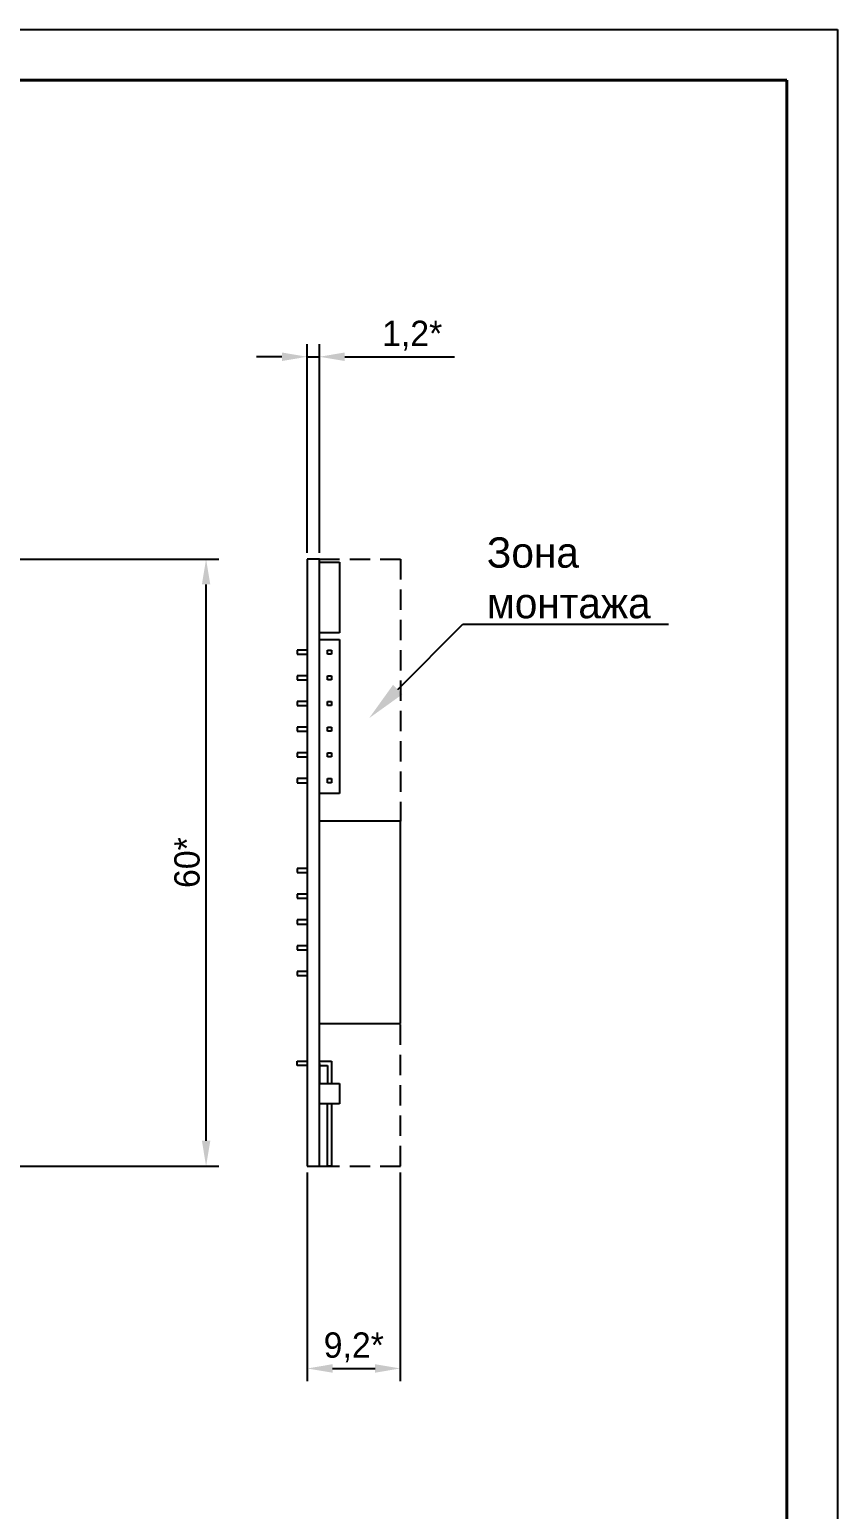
# Model space of a CAD drawing. Header units: millimetres. Extents: x 256 to 1953, y -623 to 369.
# Drawn here: x 1121.6 to 1201.4, y 192.2 to 338.5 of the extents above; entities that cross this region are included whole.
import ezdxf
from ezdxf import colors
from ezdxf.entities.mleader import LeaderData, LeaderLine
from ezdxf.math import Vec2, Vec3

# ---------------------------------------------------------------- set-up
doc = ezdxf.new("R2010")
doc.units = ezdxf.units.MM
doc.linetypes.add('JIS_02_2.0', pattern=[3, 2, -1])
doc.layers.add('KONTUR', color=7, linetype='Continuous')
doc.layers.add('Основная', color=7, linetype='Continuous', lineweight=40)
doc.dimstyles.new('ISO-25', dxfattribs={"dimtxt": 2.5, "dimasz": 2.5, "dimexe": 1.25, "dimexo": 0.625, "dimtad": 1, "dimtxsty": 'Standard', "dimcen": 2.5, "dimadec": 0, "dimazin": 0, "dimtfac": 1, "dimtmove": 0, "dimatfit": 3, "dimfxl": 1, "dimarcsym": 0})

# ---------------------------------------------------------------- blocks, each defined once
blk = doc.blocks.new('*D2')
at = {"color": 0, "lineweight": -2, "transparency": 16777216}
for p, q in [((1119.64, 286.12), (1140.26, 286.12)), ((1139.01, 228.62), (1139.01, 283.62)), ((1119.64, 226.12), (1140.26, 226.12))]:
    blk.add_line(p, q, dxfattribs=at)
at = {"color": 0, "transparency": 16777216}
for points in [[(1138.6, 283.62), (1139.43, 283.62), (1139.01, 286.12)], [(1138.6, 228.62), (1139.43, 228.62), (1139.01, 226.12)]]:
    blk.add_solid(points, dxfattribs=at)
at = {"layer": 'Defpoints', "color": 0, "transparency": 16777216}
for p in [(1119.01, 286.12), (1139.01, 286.12), (1119.01, 226.12)]:
    blk.add_point(p, dxfattribs=at)
at = {"color": 0, "transparency": 16777216, "insert": (1137.14, 256.12), "char_height": 2.5, "attachment_point": 5, "rotation": 90}
blk.add_mtext('60*', dxfattribs=at)
blk = doc.blocks.new('*D6')
at = {"color": 0, "lineweight": -2, "transparency": 16777216}
for p, q in [((1149.01, 286.74), (1149.01, 307.37)), ((1150.21, 286.74), (1150.21, 307.37)), ((1146.51, 306.12), (1144.01, 306.12)), ((1149.01, 306.12), (1150.21, 306.12)), ((1152.71, 306.12), (1163.55, 306.12))]:
    blk.add_line(p, q, dxfattribs=at)
at = {"color": 0, "transparency": 16777216}
for points in [[(1146.51, 306.54), (1146.51, 305.7), (1149.01, 306.12)], [(1152.71, 306.54), (1152.71, 305.7), (1150.21, 306.12)]]:
    blk.add_solid(points, dxfattribs=at)
at = {"layer": 'Defpoints', "color": 0, "transparency": 16777216}
for p in [(1150.21, 306.12), (1149.01, 286.12), (1150.21, 286.12)]:
    blk.add_point(p, dxfattribs=at)
at = {"color": 0, "transparency": 16777216, "insert": (1159.38, 308.2), "char_height": 2.5, "attachment_point": 5}
blk.add_mtext('1,2*', dxfattribs=at)
blk = doc.blocks.new('*D7')
at = {"color": 0, "lineweight": -2, "transparency": 16777216}
for p, q in [((1149.01, 225.49), (1149.01, 204.87)), ((1158.21, 225.49), (1158.21, 204.87)), ((1151.51, 206.12), (1155.71, 206.12))]:
    blk.add_line(p, q, dxfattribs=at)
at = {"color": 0, "transparency": 16777216}
for points in [[(1151.51, 206.54), (1151.51, 205.7), (1149.01, 206.12)], [(1155.71, 206.54), (1155.71, 205.7), (1158.21, 206.12)]]:
    blk.add_solid(points, dxfattribs=at)
at = {"layer": 'Defpoints', "color": 0, "transparency": 16777216}
for p in [(1149.01, 226.12), (1158.21, 226.12), (1158.21, 206.12)]:
    blk.add_point(p, dxfattribs=at)
at = {"color": 0, "transparency": 16777216, "insert": (1153.61, 208.2), "char_height": 2.5, "width": 5.4167, "attachment_point": 5}
blk.add_mtext('9,2*', dxfattribs=at)

msp = doc.modelspace()

# ---------------------------------------------------------------- linework, layer by layer
for p, q in [((1149.014, 286.119), (1149.014, 226.119)), ((1150.214, 286.119), (1149.014, 286.119)), ((1150.214, 226.119), (1150.214, 286.119)), ((1150.214, 285.809), (1152.214, 285.809)), ((1152.214, 285.809), (1152.214, 278.824)), ((1152.214, 278.824), (1150.214, 278.824)), ((1150.214, 278.189), (1152.214, 278.189)), ((1152.214, 278.189), (1152.214, 262.949)), ((1149.014, 277.119), (1148.014, 277.119)), ((1148.014, 277.119), (1148.014, 276.719)), ((1148.014, 276.719), (1149.014, 276.719)), ((1151.014, 276.719), (1151.014, 277.119)), ((1151.014, 277.119), (1151.414, 277.119)), ((1151.414, 276.719), (1151.014, 276.719)), ((1151.414, 277.119), (1151.414, 276.919)), ((1151.414, 276.919), (1151.414, 276.719)), ((1149.014, 274.579), (1148.014, 274.579)), ((1148.014, 274.579), (1148.014, 274.179)), ((1148.014, 274.179), (1149.014, 274.179)), ((1151.014, 274.179), (1151.014, 274.579)), ((1151.014, 274.579), (1151.414, 274.579)), ((1151.414, 274.179), (1151.014, 274.179)), ((1151.414, 274.579), (1151.414, 274.379)), ((1151.414, 274.379), (1151.414, 274.179)), ((1149.014, 272.039), (1148.014, 272.039)), ((1148.014, 272.039), (1148.014, 271.639)), ((1148.014, 271.639), (1149.014, 271.639)), ((1151.014, 271.639), (1151.014, 272.039)), ((1151.014, 272.039), (1151.414, 272.039)), ((1151.414, 271.639), (1151.014, 271.639)), ((1151.414, 272.039), (1151.414, 271.839)), ((1151.414, 271.839), (1151.414, 271.639)), ((1149.014, 269.499), (1148.014, 269.499)), ((1148.014, 269.499), (1148.014, 269.099)), ((1151.014, 269.099), (1151.014, 269.499)), ((1151.014, 269.499), (1151.414, 269.499)), ((1151.414, 269.499), (1151.414, 269.299)), ((1151.414, 269.299), (1151.414, 269.099)), ((1148.014, 269.099), (1149.014, 269.099)), ((1151.414, 269.099), (1151.014, 269.099)), ((1149.014, 266.959), (1148.014, 266.959)), ((1148.014, 266.959), (1148.014, 266.559)), ((1148.014, 266.559), (1149.014, 266.559)), ((1151.014, 266.559), (1151.014, 266.959)), ((1151.014, 266.959), (1151.414, 266.959)), ((1151.414, 266.559), (1151.014, 266.559)), ((1151.414, 266.959), (1151.414, 266.759)), ((1151.414, 266.759), (1151.414, 266.559)), ((1149.014, 264.419), (1148.014, 264.419)), ((1148.014, 264.419), (1148.014, 264.019)), ((1148.014, 264.019), (1149.014, 264.019)), ((1151.014, 264.019), (1151.014, 264.419)), ((1151.014, 264.419), (1151.414, 264.419)), ((1151.414, 264.019), (1151.014, 264.019)), ((1151.414, 264.419), (1151.414, 264.219)), ((1151.414, 264.219), (1151.414, 264.019)), ((1152.214, 262.949), (1150.214, 262.949)), ((1158.214, 260.219), (1150.214, 260.219)), ((1158.214, 240.219), (1158.214, 260.219)), ((1149.014, 255.529), (1148.014, 255.529)), ((1148.014, 255.529), (1148.014, 255.129)), ((1148.014, 255.129), (1149.014, 255.129)), ((1149.014, 252.989), (1148.014, 252.989)), ((1148.014, 252.989), (1148.014, 252.589)), ((1148.014, 252.589), (1149.014, 252.589)), ((1149.014, 250.449), (1148.014, 250.449)), ((1148.014, 250.449), (1148.014, 250.049)), ((1148.014, 250.049), (1149.014, 250.049)), ((1149.014, 247.909), (1148.014, 247.909)), ((1148.014, 247.909), (1148.014, 247.509)), ((1148.014, 247.509), (1149.014, 247.509)), ((1149.014, 245.369), (1148.014, 245.369)), ((1148.014, 245.369), (1148.014, 244.969)), ((1148.014, 244.969), (1149.014, 244.969)), ((1150.214, 240.219), (1158.214, 240.219)), ((1148.014, 236.079), (1148.014, 236.479)), ((1148.014, 236.479), (1149.014, 236.479)), ((1149.014, 236.079), (1148.014, 236.079)), ((1149.014, 236.279), (1149.014, 236.079)), ((1150.214, 236.479), (1151.414, 236.479)), ((1150.214, 236.279), (1150.214, 234.279)), ((1150.214, 236.079), (1151.014, 236.079)), ((1151.014, 236.079), (1151.014, 234.279)), ((1151.414, 236.479), (1151.414, 234.279)), ((1150.214, 234.279), (1152.214, 234.279)), ((1152.214, 234.279), (1152.214, 232.279)), ((1152.214, 232.279), (1150.214, 232.279)), ((1151.014, 226.119), (1151.014, 232.279)), ((1151.414, 232.279), (1151.414, 226.119)), ((1149.014, 226.119), (1150.214, 226.119)), ((1151.414, 226.119), (1151.014, 226.119))]:
    msp.add_line(p, q)
at = {"linetype": 'JIS_02_2.0'}
for p, q in [((1150.214, 286.119), (1158.214, 286.119)), ((1158.214, 286.119), (1158.214, 260.219)), ((1158.214, 226.119), (1158.214, 240.219)), ((1150.214, 226.119), (1158.214, 226.119))]:
    msp.add_line(p, q, dxfattribs=at)
at = {"layer": 'KONTUR'}
for p, q in [((991.41, 338.458), (1201.41, 338.458)), ((1201.41, 338.458), (1201.41, 41.458))]:
    msp.add_line(p, q, dxfattribs=at)
at = {"layer": 'Основная'}
for p, q in [((1196.41, 333.458), (999.41, 333.458)), ((1196.41, 46.458), (1196.41, 333.458))]:
    msp.add_line(p, q, dxfattribs=at)

# ---------------------------------------------------------------- dimensions: what is measured, and where the dimension line sits
for base, p1, p2, picture, middle in [((1150.214, 306.119), (1149.014, 286.119), (1150.214, 286.119), '*D6', (1159.38, 308.202)), ((1158.214, 206.119), (1149.014, 226.119), (1158.214, 226.119), '*D7', (1153.614, 208.202))]:
    dim = msp.add_linear_dim(base=base, p1=p1, p2=p2, text='<>*', dimstyle='ISO-25')
    dim.commit()
    dim.dimension.update_dxf_attribs({"geometry": picture, "text_midpoint": middle})
dim = msp.add_linear_dim(base=(1139.014, 286.119), p1=(1119.014, 226.119), p2=(1119.014, 286.119), angle=90, text='<>*', dimstyle='ISO-25')
dim.commit()
dim.dimension.update_dxf_attribs({"geometry": '*D2', "text_midpoint": (1137.139, 256.119)})

# ---------------------------------------------------------------- leaders
ml = msp.add_multileader_mtext('Standard')
ml.set_content('Зона\\Pмонтажа', color=256)
ml.set_leader_properties()
ml.build(insert=Vec2(0, 0))
ml.multileader.update_dxf_attribs({"text_left_attachment_type": 5, "text_right_attachment_type": 6, "dogleg_length": 0.36})
ctx = ml.context
ctx.base_point, ctx.char_height, ctx.plane_origin = Vec3(1164.764, 279.673), 3, Vec3(1155.129, 270.398)
ctx.left_attachment, ctx.right_attachment = 5, 6
notes = []
notes.append((ctx, [(0, (1, 1, 0), (1164.404, 279.673), (1, 0), 0.36, [(0, [(1155.129, 270.398)], 0, [])])]))
ctx.mtext.insert, ctx.mtext.flow_direction = Vec3(1166.764, 288.273), 5
for ctx, leaders in notes:
    for number, flags, end, landing, length, lines in leaders:
        leader = LeaderData()
        leader.index, (leader.has_last_leader_line, leader.has_dogleg_vector, leader.attachment_direction) = number, flags
        leader.last_leader_point, leader.dogleg_vector, leader.dogleg_length = Vec3(end), Vec3(landing), length
        for number, points, colour, breaks in lines:
            line = LeaderLine()
            line.index, line.vertices, line.color, line.breaks = number, Vec3.list(points), colors.encode_raw_color(colour), breaks
            leader.lines.append(line)
        ctx.leaders.append(leader)

doc.saveas('drawing.dxf')
